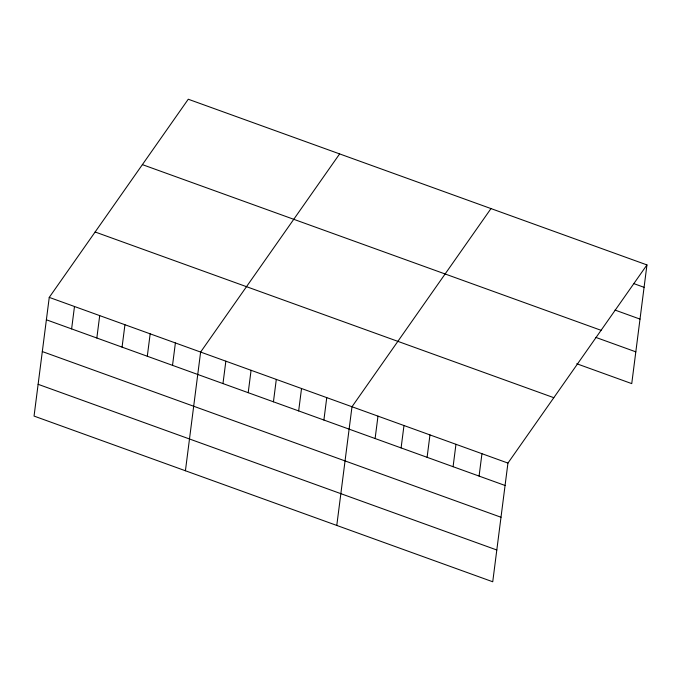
<?xml version="1.0" encoding="UTF-8"?>
<svg xmlns="http://www.w3.org/2000/svg" width="681" height="681" viewBox="0 0 681 681"><rect width="100%" height="100%" fill="white"/><g stroke="black" fill="none" stroke-linecap="round" stroke-linejoin="round"><path stroke-width="1.02" d="M49.253 297.384L34.05 416.082L492.738 581.77L507.941 463.08L646.95 264.918L188.262 99.23L49.253 297.384L507.941 463.08M71.616 328.906L74.484 306.501M96.838 338.014L99.707 315.609M122.069 347.131L124.938 324.726M147.3 356.24L150.169 333.835M172.523 365.356L175.392 342.952M185.419 470.758L200.623 352.068L339.632 153.906M222.976 383.582L225.854 361.177M248.207 392.69L251.076 370.294M273.439 401.807L276.307 379.402M298.661 410.924L301.53 388.519M323.892 420.032L326.761 397.627M336.78 525.443L351.992 406.744L490.992 208.582M375.112 438.538L377.981 416.134M401.1 447.928L403.978 425.523M427.098 457.309L429.966 434.912M453.086 466.698L455.955 444.301M479.083 476.087L481.952 453.691M646.95 264.918L631.747 383.616L576.764 363.748M634.079 283.705L644.081 287.322M615.02 310.068L640.012 319.1M142.389 164.623L601.076 330.311M595.824 337.393L635.816 351.839M95.127 231.991L553.815 397.687M46.385 319.789L505.072 485.476M42.316 351.566L501.003 517.254M38.119 384.305L496.807 549.993"/></g></svg>
